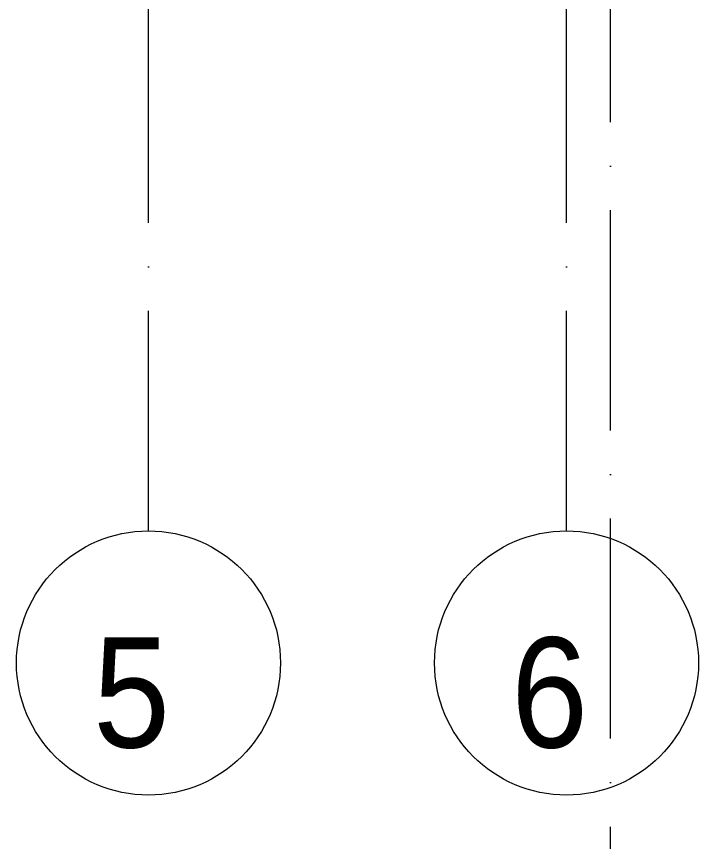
# Model space of a CAD drawing. Header units: millimetres. Extents: x -6467 to 105918, y -7090 to 92481.
# Drawn here: x 7150 to 10250, y 51047 to 54795 of the extents above; entities that cross this region are included whole.
import ezdxf

# ---------------------------------------------------------------- set-up
doc = ezdxf.new("R2010")
doc.units = ezdxf.units.MM
doc.linetypes.add('50_200_ШТРИХ_1Т_ш5_п1_п1_', pattern=[1400, 1000, -200, 0, -200])
for name, color, linetype, lineweight, true_color in [('Оси-1', 7, 'Continuous', 20, 0xaaaaaa), ('Оси-2', 7, 'Continuous', 9, 0xaaaaaa), ('Оси-3', 7, '50_200_ШТРИХ_1Т_ш5_п1_п1_', 9, 0xaaaaaa)]:
    doc.layers.add(name, color=color, linetype=linetype, lineweight=lineweight, true_color=true_color)
doc.styles.add('Arial', font='arial.ttf', dxfattribs={"width": 0.9, "height": 500})

# ---------------------------------------------------------------- blocks, each defined once
blk = doc.blocks.new('Ось сетки - Круг_Ø6_00__ISO-2_5_0_9K_-17386508-АИ_План этажа Радиаторы_2')
at = {"layer": 'Оси-1'}
blk.add_circle((0, 0), 3, dxfattribs=at)

msp = doc.modelspace()

# ---------------------------------------------------------------- linework, layer by layer
at = {"layer": 'Оси-3'}
for p, q in [((7750, 52458), (7750, 91281)), ((9650, 52458), (9650, 91281)), ((9850, -5889.7), (9850, 91281))]:
    msp.add_line(p, q, dxfattribs=at)

# ---------------------------------------------------------------- block references
at = {"layer": 'Оси-1', "xscale": 199.9999999999999, "yscale": 199.9999999999999, "zscale": 199.9999999999999}
for p in [(7750, 51858), (9650, 51858)]:
    msp.add_blockref('Ось сетки - Круг_Ø6_00__ISO-2_5_0_9K_-17386508-АИ_План этажа Радиаторы_2', p, dxfattribs=at)

# ---------------------------------------------------------------- texts
at = {"layer": 'Оси-2', "char_height": 500, "width": 358.2, "attachment_point": 5, "line_spacing_factor": 0.936439, "style": 'Arial'}
for s, insert in [('\\pt2286,4572,6858,9144,11430,13716,16002,18288,20574,22860,25146,27432,29718,32004,34290,36576,38862,41148,43434,45720,48006,50292,52578,54864,57150,59436,61722,64008,66294,68580,70866,73152;5', (7673.1, 51720.5)), ('\\pt2286,4572,6858,9144,11430,13716,16002,18288,20574,22860,25146,27432,29718,32004,34290,36576,38862,41148,43434,45720,48006,50292,52578,54864,57150,59436,61722,64008,66294,68580,70866,73152;6', (9573.1, 51720.5))]:
    msp.add_mtext(s, dxfattribs=dict(at, insert=insert))

doc.saveas('drawing.dxf')
